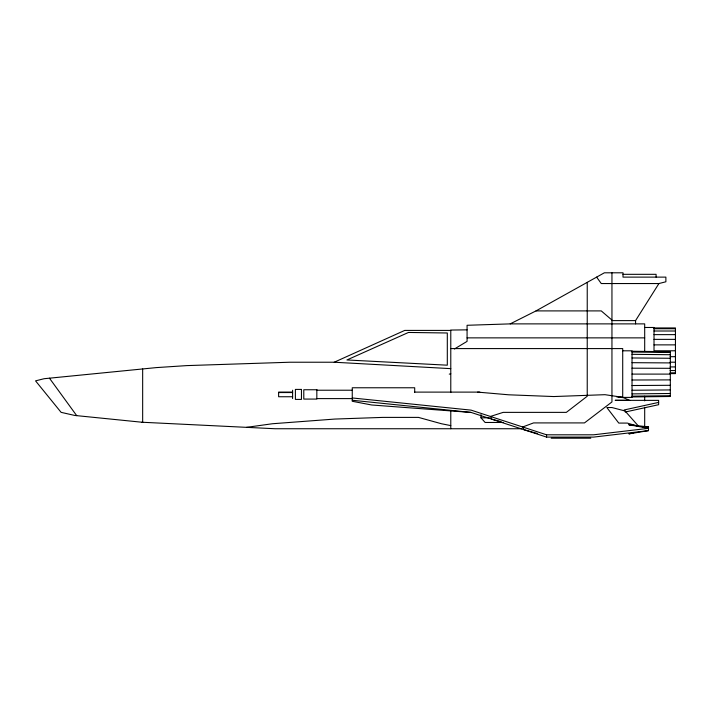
<?xml version="1.0" encoding="UTF-8"?>
<svg xmlns="http://www.w3.org/2000/svg" width="711" height="711" viewBox="0 0 711 711"><rect width="100%" height="100%" fill="white"/><g stroke="black" fill="none" stroke-linecap="round" stroke-linejoin="round"><path stroke-width="1.07" d="M635.563 323.878L635.563 320.608L658.919 283.547L665.878 281.778L665.878 277.121L623.005 277.121L623.005 272.802L604.368 272.802L536.014 310.903L510.196 323.878L467.074 325.283L467.074 341.378L454.4 349.003M521.856 428.742L275.095 428.742L141.969 422.236L74.735 415.446L61.102 412.344L35.55 380.865L44.135 378.714L156.304 367.605L186.842 365.605L289.955 362.228L334.223 362.228L404.746 330.411L450.783 330.411M634.052 432.661L628.897 433.888L648.494 430.626L648.494 426.92L628.897 424.716L633.012 425.596M449.263 374.137L450.783 373.799M658.635 402.399L624.134 409.971L638.825 426.52M625.218 412.025L658.635 404.692L658.635 400.382L615.175 400.32L629.742 400.382L622.552 397.316L604.999 394.685L553.736 396.551L508.729 394.801L477.623 392.108M246.53 427.347L272.411 423.747L334.89 419.055L382.767 417.393L418.468 417.393L441.478 423.747L450.783 425.605M141.969 422.236L142.662 422.147M648.494 430.626L593.641 437.096L546.572 437.096L471.073 412.424L352.256 400.257M467.074 329.851L450.783 330.055L450.783 392.561M632.026 396.169L670.322 395.725M632.026 396.951L670.322 396.489L670.322 351.714L632.026 351.261M632.026 393.885L670.322 393.494M632.026 390.259L670.322 389.93M632.026 385.522L670.322 385.3M632.026 380.012L670.322 379.896M623.005 274.322L656.093 274.322L656.093 277.121M658.919 283.547L601.257 283.547L596.636 277.121M536.014 310.903L601.257 310.903L612.58 320.608L635.563 320.608M510.196 323.878L644.69 323.878L644.69 351.083M644.69 327.478L654.013 327.478L654.013 350.79L675.45 350.781M654.013 327.949L675.45 327.949L675.45 373.622L670.091 373.622M654.013 328.722L675.45 328.722M654.013 331.006L675.45 331.006M654.013 334.632L675.45 334.632M467.074 337.867L644.69 337.867M654.013 339.369L675.45 339.369M654.013 344.871L675.45 344.871M450.783 348.586L622.712 348.586L622.712 397.609L616.721 396.88M622.712 350.799L632.026 350.799L632.026 397.405L622.712 397.405M670.091 356.691L675.45 356.691M670.091 362.201L675.45 362.201M670.091 366.929L675.45 366.929M670.091 370.555L675.45 370.555M670.091 372.84L675.45 372.84M632.026 374.102L670.322 374.102M316.83 390.223L352.256 390.223M292.603 392.081L278.623 392.081L278.623 396.747L292.603 396.747M414.7 392.108L479.836 392.108M278.623 392.552L292.603 392.552M618.828 397.182L622.712 397.182M316.83 398.604L352.256 398.604M480.974 414.566L480.974 417.81L489.381 417.81M503.477 422.467L485.124 422.467L480.974 417.81M642.282 426.92L648.494 426.92M352.256 397.964L471.073 410.131L546.572 434.803L593.641 434.803L648.494 428.333L628.897 424.716M551.185 438.198L590.797 438.198M632.026 368.191L670.322 368.307M632.026 362.681L670.322 362.912M632.026 357.953L670.322 358.273M632.026 354.318L670.322 354.718M632.026 352.034L670.322 352.478M334.223 362.228L450.783 368.645M471.073 412.424L371.666 404.986L352.256 401.28L352.256 387.771L414.7 387.771L414.7 392.303M501.059 421.614L491.728 419.17L490.421 416.45L503.166 412.371L566.329 412.371L587.233 396.24L587.233 282.356M537.623 433.594L523.98 429.711L522.665 426.991L533.561 422.912L584.478 422.912L611.949 401.946L611.949 272.802M625.022 410.976L611.967 407.536L606.847 407.536L618.774 423.081L627.289 423.081L637.785 426.209M49.459 378.19L76.708 415.651M644.69 396.24L644.69 400.88M644.69 407.252L644.69 426.689M546.572 434.803L546.572 437.096M450.783 410.709L450.783 428.742M292.603 390.223L292.603 398.604M142.662 368.956L142.662 422.272M408.461 332.455L346.924 359.97L447.308 365.187L447.308 332.988L408.461 332.455M301.455 389.415L295.394 389.415L295.394 399.413L301.455 399.413L301.455 389.415M316.83 389.752L303.784 389.752L303.784 399.075L316.83 399.075L316.83 389.752"/></g></svg>
